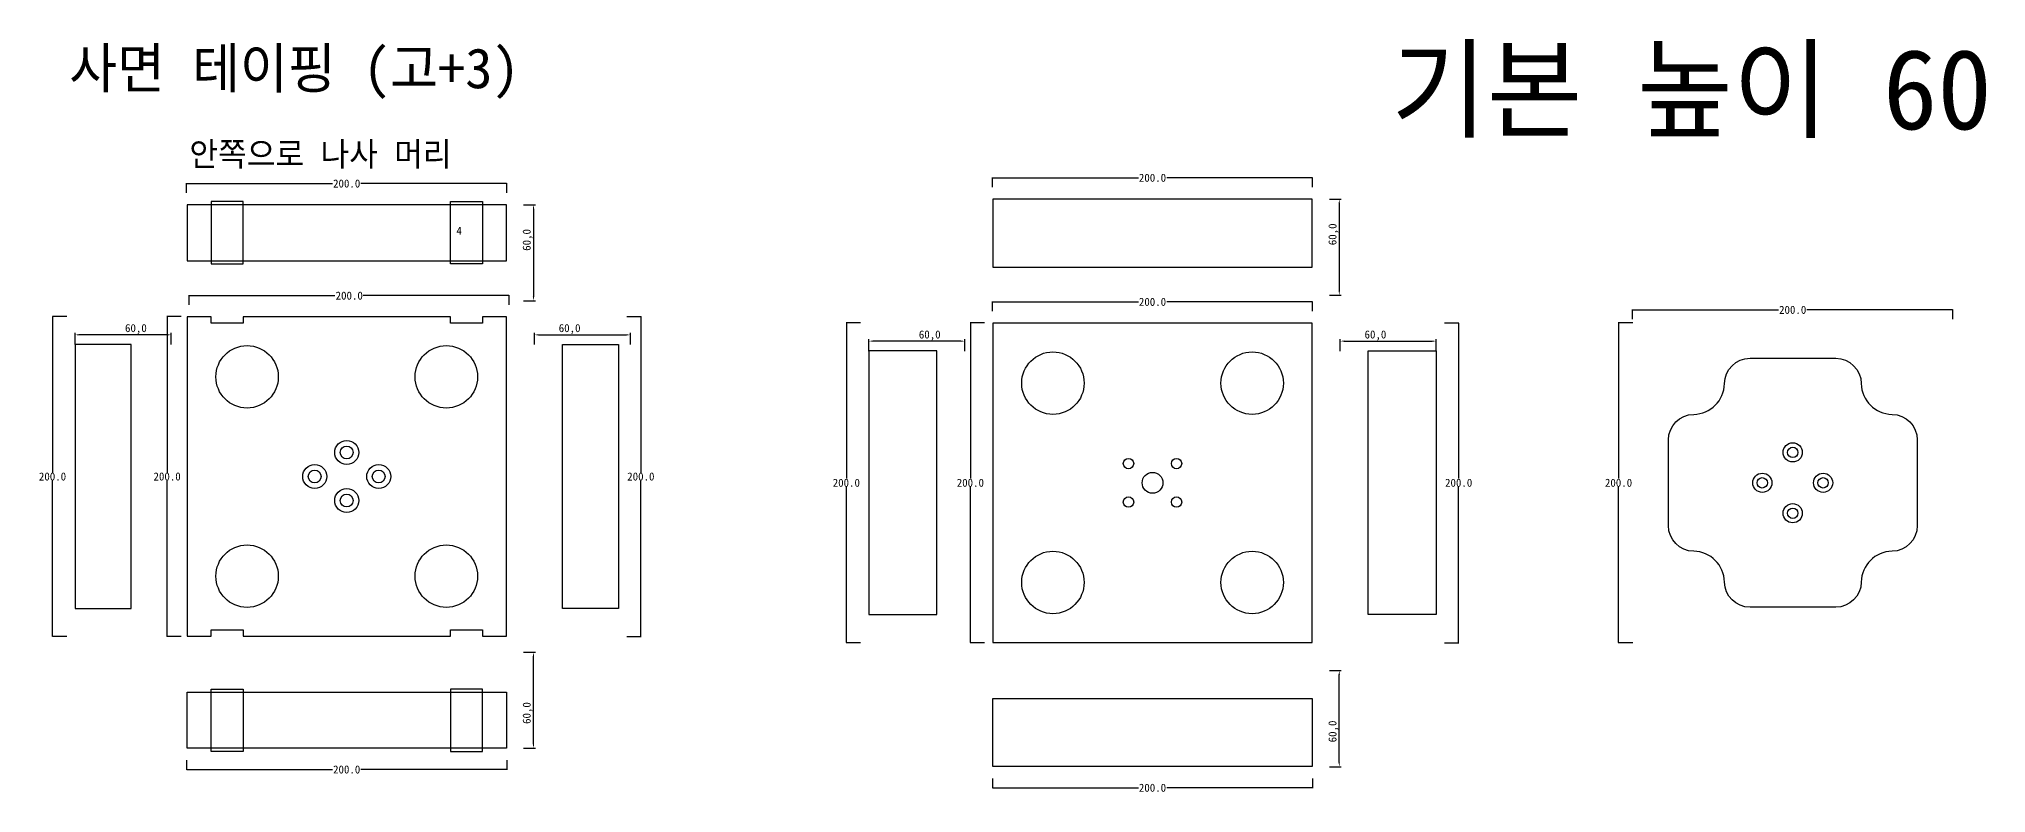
# Model space of a CAD drawing. Header units: millimetres. Extents: x 422 to 2961, y 307 to 808.
# Drawn here: x 422 to 1638, y 307 to 778 of the extents above; entities that cross this region are included whole.
import ezdxf

# ---------------------------------------------------------------- set-up
doc = ezdxf.new("R2010")
doc.units = ezdxf.units.MM
for name, color, linetype in [('TEXT', 7, 'Continuous'), ('볼트 구멍', 7, 'Continuous'), ('치구', 7, 'Continuous'), ('치수', 7, 'Continuous')]:
    doc.layers.add(name, color=color, linetype=linetype)
doc.dimstyles.new('ISO-25', dxfattribs={"dimtxt": 2.5, "dimasz": 2.5, "dimexe": 1.25, "dimexo": 0.625, "dimtad": 1, "dimtxsty": 'Standard', "dimcen": 2.5, "dimadec": 0, "dimazin": 0, "dimtfac": 1, "dimtmove": 0, "dimatfit": 3, "dimfxl": 0, "dimarcsym": 0})
doc.dimstyles.get("Standard").update_dxf_attribs({"dimtxt": 7, "dimasz": 0.18, "dimexe": 0.18, "dimexo": 0.0625, "dimgap": 0.09, "dimtad": 0, "dimtih": 1, "dimtoh": 1, "dimdec": 1, "dimzin": 0, "dimdsep": 46, "dimtxsty": 'Standard', "dimcen": 0.09, "dimadec": 0, "dimazin": 0, "dimtfac": 1, "dimtdec": 1, "dimtofl": 0, "dimtmove": 0, "dimatfit": 3, "dimfxl": 0, "dimtolj": 1, "dimtzin": 0, "dimarcsym": 0})

# ---------------------------------------------------------------- blocks, each defined once
blk = doc.blocks.new('*D26')
at = {"layer": 'Defpoints', "color": 0}
for p in [(438.9, 604.3), (430, 404.3), (438.9, 404.3)]:
    blk.add_point(p, dxfattribs=at)
at = {"layer": '치수', "color": 0, "lineweight": -2}
for p, q in [((438.9, 604.3), (429.9, 604.3)), ((430, 604.2), (430, 506.9)), ((430, 404.5), (430, 501.7)), ((438.9, 404.3), (429.9, 404.3))]:
    blk.add_line(p, q, dxfattribs=at)
at = {"layer": '치수', "color": 0}
for points in [[(430, 604.2), (430.1, 604.2), (430, 604.3)], [(430, 404.5), (430.1, 404.5), (430, 404.3)]]:
    blk.add_solid(points, dxfattribs=at)
at = {"layer": '치수', "color": 0, "insert": (430, 504.3), "char_height": 5, "attachment_point": 5}
blk.add_mtext('\\A1;200.0', dxfattribs=at)
blk = doc.blocks.new('*D27')
at = {"layer": 'Defpoints', "color": 0}
for p in [(444.1, 592.8), (444.1, 586.1), (504.1, 586.1)]:
    blk.add_point(p, dxfattribs=at)
at = {"layer": '치수', "color": 0, "lineweight": -2}
for p, q in [((444.1, 586.7), (444.1, 594.1)), ((501.6, 592.8), (446.6, 592.8)), ((504.1, 586.7), (504.1, 594.1))]:
    blk.add_line(p, q, dxfattribs=at)
at = {"layer": '치수', "color": 0}
for points in [[(446.6, 593.3), (446.6, 592.4), (444.1, 592.8)], [(501.6, 593.3), (501.6, 592.4), (504.1, 592.8)]]:
    blk.add_solid(points, dxfattribs=at)
at = {"layer": '치수', "color": 0, "insert": (482.1, 596.4), "char_height": 5, "attachment_point": 5}
blk.add_mtext('60,0', dxfattribs=at)
blk = doc.blocks.new('*D28')
at = {"layer": 'Defpoints', "color": 0}
for p in [(510.5, 604.3), (501.6, 404.3), (510.5, 404.3)]:
    blk.add_point(p, dxfattribs=at)
at = {"layer": '치수', "color": 0, "lineweight": -2}
for p, q in [((510.4, 604.3), (501.4, 604.3)), ((501.6, 604.2), (501.6, 506.9)), ((501.6, 404.5), (501.6, 501.7)), ((510.4, 404.3), (501.4, 404.3))]:
    blk.add_line(p, q, dxfattribs=at)
at = {"layer": '치수', "color": 0}
for points in [[(501.5, 604.2), (501.6, 604.2), (501.6, 604.3)], [(501.5, 404.5), (501.6, 404.5), (501.6, 404.3)]]:
    blk.add_solid(points, dxfattribs=at)
at = {"layer": '치수', "color": 0, "insert": (501.6, 504.3), "char_height": 5, "attachment_point": 5}
blk.add_mtext('\\A1;200.0', dxfattribs=at)
blk = doc.blocks.new('*D29')
at = {"layer": 'Defpoints', "color": 0}
for p in [(515.4, 611.4), (715.4, 617.3), (715.4, 611.4)]:
    blk.add_point(p, dxfattribs=at)
at = {"layer": '치수', "color": 0, "lineweight": -2}
for p, q in [((515.4, 611.5), (515.4, 617.5)), ((515.5, 617.3), (606.5, 617.3)), ((715.2, 617.3), (624.2, 617.3)), ((715.4, 611.5), (715.4, 617.5))]:
    blk.add_line(p, q, dxfattribs=at)
at = {"layer": '치수', "color": 0}
for points in [[(515.5, 617.4), (515.5, 617.3), (515.4, 617.3)], [(715.2, 617.4), (715.2, 617.3), (715.4, 617.3)]]:
    blk.add_solid(points, dxfattribs=at)
at = {"layer": '치수', "color": 0, "insert": (615.4, 617.3), "char_height": 5, "attachment_point": 5}
blk.add_mtext('\\A1;200.0', dxfattribs=at)
blk = doc.blocks.new('*D30')
at = {"layer": 'Defpoints', "color": 0}
for p in [(513.8, 681.4), (713.8, 687.3), (713.8, 681.4)]:
    blk.add_point(p, dxfattribs=at)
at = {"layer": '치수', "color": 0, "lineweight": -2}
for p, q in [((513.8, 681.5), (513.8, 687.5)), ((514, 687.3), (605, 687.3)), ((713.7, 687.3), (622.7, 687.3)), ((713.8, 681.5), (713.8, 687.5))]:
    blk.add_line(p, q, dxfattribs=at)
at = {"layer": '치수', "color": 0}
for points in [[(514, 687.4), (514, 687.3), (513.8, 687.3)], [(713.7, 687.4), (713.7, 687.3), (713.8, 687.3)]]:
    blk.add_solid(points, dxfattribs=at)
at = {"layer": '치수', "color": 0, "insert": (613.8, 687.3), "char_height": 5, "attachment_point": 5}
blk.add_mtext('\\A1;200.0', dxfattribs=at)
blk = doc.blocks.new('*D31')
at = {"layer": 'Defpoints', "color": 0}
for p in [(723.7, 674.1), (723.7, 614.1), (730.5, 614.1)]:
    blk.add_point(p, dxfattribs=at)
at = {"layer": '치수', "color": 0, "lineweight": -2}
for p, q in [((724.3, 674.1), (731.7, 674.1)), ((730.5, 671.6), (730.5, 616.6)), ((724.3, 614.1), (731.7, 614.1))]:
    blk.add_line(p, q, dxfattribs=at)
at = {"layer": '치수', "color": 0}
for points in [[(730.1, 671.6), (730.9, 671.6), (730.5, 674.1)], [(730.1, 616.6), (730.9, 616.6), (730.5, 614.1)]]:
    blk.add_solid(points, dxfattribs=at)
at = {"layer": '치수', "color": 0, "insert": (726.9, 652.1), "char_height": 5, "attachment_point": 5, "rotation": 90}
blk.add_mtext('60,0', dxfattribs=at)
blk = doc.blocks.new('*D32')
at = {"layer": 'Defpoints', "color": 0}
for p in [(731.1, 586), (791.1, 592.8), (791.1, 586)]:
    blk.add_point(p, dxfattribs=at)
at = {"layer": '치수', "color": 0, "lineweight": -2}
for p, q in [((731.1, 586.7), (731.1, 594.1)), ((733.6, 592.8), (788.6, 592.8)), ((791.1, 586.7), (791.1, 594.1))]:
    blk.add_line(p, q, dxfattribs=at)
at = {"layer": '치수', "color": 0}
for points in [[(733.6, 593.2), (733.6, 592.4), (731.1, 592.8)], [(788.6, 593.2), (788.6, 592.4), (791.1, 592.8)]]:
    blk.add_solid(points, dxfattribs=at)
at = {"layer": '치수', "color": 0, "insert": (753.1, 596.4), "char_height": 5, "attachment_point": 5}
blk.add_mtext('60,0', dxfattribs=at)
blk = doc.blocks.new('*D33')
at = {"layer": 'Defpoints', "color": 0}
for p in [(788.7, 604.3), (788.7, 404.3), (797.6, 404.3)]:
    blk.add_point(p, dxfattribs=at)
at = {"layer": '치수', "color": 0, "lineweight": -2}
for p, q in [((788.8, 604.3), (797.8, 604.3)), ((797.6, 604.2), (797.6, 506.9)), ((797.6, 404.5), (797.6, 501.7)), ((788.8, 404.3), (797.8, 404.3))]:
    blk.add_line(p, q, dxfattribs=at)
at = {"layer": '치수', "color": 0}
for points in [[(797.6, 604.2), (797.7, 604.2), (797.6, 604.3)], [(797.6, 404.5), (797.7, 404.5), (797.6, 404.3)]]:
    blk.add_solid(points, dxfattribs=at)
at = {"layer": '치수', "color": 0, "insert": (797.6, 504.3), "char_height": 5, "attachment_point": 5}
blk.add_mtext('\\A1;200.0', dxfattribs=at)
blk = doc.blocks.new('*D34')
at = {"layer": 'Defpoints', "color": 0}
for p in [(513.8, 327.2), (713.8, 327.2), (713.8, 321.3)]:
    blk.add_point(p, dxfattribs=at)
at = {"layer": '치수', "color": 0, "lineweight": -2}
for p, q in [((513.8, 327.2), (513.8, 321.2)), ((514, 321.3), (605, 321.3)), ((713.7, 321.3), (622.7, 321.3)), ((713.8, 327.2), (713.8, 321.2))]:
    blk.add_line(p, q, dxfattribs=at)
at = {"layer": '치수', "color": 0}
for points in [[(514, 321.4), (514, 321.3), (513.8, 321.3)], [(713.7, 321.4), (713.7, 321.3), (713.8, 321.3)]]:
    blk.add_solid(points, dxfattribs=at)
at = {"layer": '치수', "color": 0, "insert": (613.8, 321.3), "char_height": 5, "attachment_point": 5}
blk.add_mtext('\\A1;200.0', dxfattribs=at)
blk = doc.blocks.new('*D35')
at = {"layer": 'Defpoints', "color": 0}
for p in [(723.7, 394.6), (730.5, 394.6), (723.7, 334.6)]:
    blk.add_point(p, dxfattribs=at)
at = {"layer": '치수', "color": 0, "lineweight": -2}
for p, q in [((724.3, 394.6), (731.7, 394.6)), ((730.5, 337.1), (730.5, 392.1)), ((724.3, 334.6), (731.7, 334.6))]:
    blk.add_line(p, q, dxfattribs=at)
at = {"layer": '치수', "color": 0}
for points in [[(730.1, 392.1), (730.9, 392.1), (730.5, 394.6)], [(730.1, 337.1), (730.9, 337.1), (730.5, 334.6)]]:
    blk.add_solid(points, dxfattribs=at)
at = {"layer": '치수', "color": 0, "insert": (726.9, 356.6), "char_height": 5, "attachment_point": 5, "rotation": 90}
blk.add_mtext('60,0', dxfattribs=at)
blk = doc.blocks.new('*D63')
at = {"layer": 'Defpoints', "color": 0}
for p in [(1299.7, 600.4), (1299.7, 400.4), (1308.6, 400.4)]:
    blk.add_point(p, dxfattribs=at)
at = {"layer": '치수', "color": 0, "lineweight": -2}
for p, q in [((1299.8, 600.4), (1308.8, 600.4)), ((1308.6, 600.2), (1308.6, 503)), ((1308.6, 400.6), (1308.6, 497.8)), ((1299.8, 400.4), (1308.8, 400.4))]:
    blk.add_line(p, q, dxfattribs=at)
at = {"layer": '치수', "color": 0}
for points in [[(1308.6, 600.2), (1308.6, 600.2), (1308.6, 600.4)], [(1308.6, 400.6), (1308.6, 400.6), (1308.6, 400.4)]]:
    blk.add_solid(points, dxfattribs=at)
at = {"layer": '치수', "color": 0, "insert": (1308.6, 500.4), "char_height": 5, "attachment_point": 5}
blk.add_mtext('\\A1;200.0', dxfattribs=at)
blk = doc.blocks.new('*D64')
at = {"layer": 'Defpoints', "color": 0}
for p in [(1227.2, 383.1), (1234, 383.1), (1227.2, 323.1)]:
    blk.add_point(p, dxfattribs=at)
at = {"layer": '치수', "color": 0, "lineweight": -2}
for p, q in [((1227.8, 383.1), (1235.2, 383.1)), ((1234, 325.6), (1234, 380.6)), ((1227.8, 323.1), (1235.2, 323.1))]:
    blk.add_line(p, q, dxfattribs=at)
at = {"layer": '치수', "color": 0}
for points in [[(1233.6, 380.6), (1234.4, 380.6), (1234, 383.1)], [(1233.6, 325.6), (1234.4, 325.6), (1234, 323.1)]]:
    blk.add_solid(points, dxfattribs=at)
at = {"layer": '치수', "color": 0, "insert": (1230.4, 345.1), "char_height": 5, "attachment_point": 5, "rotation": 90}
blk.add_mtext('60,0', dxfattribs=at)
blk = doc.blocks.new('*D65')
at = {"layer": 'Defpoints', "color": 0}
for p in [(1017.3, 315.8), (1217.3, 315.8), (1217.3, 309.9)]:
    blk.add_point(p, dxfattribs=at)
at = {"layer": '치수', "color": 0, "lineweight": -2}
for p, q in [((1017.3, 315.7), (1017.3, 309.7)), ((1017.5, 309.9), (1108.5, 309.9)), ((1217.1, 309.9), (1126.2, 309.9)), ((1217.3, 315.7), (1217.3, 309.7))]:
    blk.add_line(p, q, dxfattribs=at)
at = {"layer": '치수', "color": 0}
for points in [[(1017.5, 309.9), (1017.5, 309.9), (1017.3, 309.9)], [(1217.1, 309.9), (1217.1, 309.9), (1217.3, 309.9)]]:
    blk.add_solid(points, dxfattribs=at)
at = {"layer": '치수', "color": 0, "insert": (1117.3, 309.9), "char_height": 5, "attachment_point": 5}
blk.add_mtext('\\A1;200.0', dxfattribs=at)
blk = doc.blocks.new('*D66')
at = {"layer": 'Defpoints', "color": 0}
for p in [(934.9, 600.4), (926, 400.4), (934.9, 400.4)]:
    blk.add_point(p, dxfattribs=at)
at = {"layer": '치수', "color": 0, "lineweight": -2}
for p, q in [((934.9, 600.4), (925.8, 600.4)), ((926, 600.2), (926, 503)), ((926, 400.6), (926, 497.8)), ((934.9, 400.4), (925.8, 400.4))]:
    blk.add_line(p, q, dxfattribs=at)
at = {"layer": '치수', "color": 0}
for points in [[(926, 600.2), (926, 600.2), (926, 600.4)], [(926, 400.6), (926, 400.6), (926, 400.4)]]:
    blk.add_solid(points, dxfattribs=at)
at = {"layer": '치수', "color": 0, "insert": (926, 500.4), "char_height": 5, "attachment_point": 5}
blk.add_mtext('\\A1;200.0', dxfattribs=at)
blk = doc.blocks.new('*D67')
at = {"layer": 'Defpoints', "color": 0}
for p in [(1012.4, 600.4), (1003.5, 400.4), (1012.4, 400.4)]:
    blk.add_point(p, dxfattribs=at)
at = {"layer": '치수', "color": 0, "lineweight": -2}
for p, q in [((1012.4, 600.4), (1003.3, 600.4)), ((1003.5, 600.2), (1003.5, 503)), ((1003.5, 400.6), (1003.5, 497.8)), ((1012.4, 400.4), (1003.3, 400.4))]:
    blk.add_line(p, q, dxfattribs=at)
at = {"layer": '치수', "color": 0}
for points in [[(1003.5, 600.2), (1003.5, 600.2), (1003.5, 600.4)], [(1003.5, 400.6), (1003.5, 400.6), (1003.5, 400.4)]]:
    blk.add_solid(points, dxfattribs=at)
at = {"layer": '치수', "color": 0, "insert": (1003.5, 500.4), "char_height": 5, "attachment_point": 5}
blk.add_mtext('\\A1;200.0', dxfattribs=at)
blk = doc.blocks.new('*D68')
at = {"layer": 'Defpoints', "color": 0}
for p in [(1017.3, 685), (1217.3, 690.9), (1217.3, 685)]:
    blk.add_point(p, dxfattribs=at)
at = {"layer": '치수', "color": 0, "lineweight": -2}
for p, q in [((1017.3, 685.1), (1017.3, 691.1)), ((1017.5, 690.9), (1108.5, 690.9)), ((1217.1, 690.9), (1126.2, 690.9)), ((1217.3, 685.1), (1217.3, 691.1))]:
    blk.add_line(p, q, dxfattribs=at)
at = {"layer": '치수', "color": 0}
for points in [[(1017.5, 690.9), (1017.5, 690.9), (1017.3, 690.9)], [(1217.1, 690.9), (1217.1, 690.9), (1217.3, 690.9)]]:
    blk.add_solid(points, dxfattribs=at)
at = {"layer": '치수', "color": 0, "insert": (1117.3, 690.9), "char_height": 5, "attachment_point": 5}
blk.add_mtext('\\A1;200.0', dxfattribs=at)
blk = doc.blocks.new('*D69')
at = {"layer": 'Defpoints', "color": 0}
for p in [(1217.3, 613.4), (1017.3, 607.5), (1217.3, 607.5)]:
    blk.add_point(p, dxfattribs=at)
at = {"layer": '치수', "color": 0, "lineweight": -2}
for p, q in [((1017.3, 607.6), (1017.3, 613.6)), ((1017.5, 613.4), (1108.5, 613.4)), ((1217.1, 613.4), (1126.2, 613.4)), ((1217.3, 607.6), (1217.3, 613.6))]:
    blk.add_line(p, q, dxfattribs=at)
at = {"layer": '치수', "color": 0}
for points in [[(1017.5, 613.4), (1017.5, 613.4), (1017.3, 613.4)], [(1217.1, 613.4), (1217.1, 613.4), (1217.3, 613.4)]]:
    blk.add_solid(points, dxfattribs=at)
at = {"layer": '치수', "color": 0, "insert": (1117.3, 613.4), "char_height": 5, "attachment_point": 5}
blk.add_mtext('\\A1;200.0', dxfattribs=at)
blk = doc.blocks.new('*D70')
at = {"layer": 'Defpoints', "color": 0}
for p in [(940.1, 588.9), (940.1, 582.1), (1000.1, 582.1)]:
    blk.add_point(p, dxfattribs=at)
at = {"layer": '치수', "color": 0, "lineweight": -2}
for p, q in [((940.1, 582.7), (940.1, 590.1)), ((997.6, 588.9), (942.6, 588.9)), ((1000.1, 582.7), (1000.1, 590.1))]:
    blk.add_line(p, q, dxfattribs=at)
at = {"layer": '치수', "color": 0}
for points in [[(942.6, 589.3), (942.6, 588.5), (940.1, 588.9)], [(997.6, 589.3), (997.6, 588.5), (1000.1, 588.9)]]:
    blk.add_solid(points, dxfattribs=at)
at = {"layer": '치수', "color": 0, "insert": (978.1, 592.4), "char_height": 5, "attachment_point": 5}
blk.add_mtext('60,0', dxfattribs=at)
blk = doc.blocks.new('*D71')
at = {"layer": 'Defpoints', "color": 0}
for p in [(1294.6, 588.9), (1234.6, 582.1), (1294.6, 582.1)]:
    blk.add_point(p, dxfattribs=at)
at = {"layer": '치수', "color": 0, "lineweight": -2}
for p, q in [((1234.6, 582.7), (1234.6, 590.1)), ((1237.1, 588.9), (1292.1, 588.9)), ((1294.6, 582.7), (1294.6, 590.1))]:
    blk.add_line(p, q, dxfattribs=at)
at = {"layer": '치수', "color": 0}
for points in [[(1237.1, 589.3), (1237.1, 588.5), (1234.6, 588.9)], [(1292.1, 589.3), (1292.1, 588.5), (1294.6, 588.9)]]:
    blk.add_solid(points, dxfattribs=at)
at = {"layer": '치수', "color": 0, "insert": (1256.6, 592.4), "char_height": 5, "attachment_point": 5}
blk.add_mtext('60,0', dxfattribs=at)
blk = doc.blocks.new('*D72')
at = {"layer": 'Defpoints', "color": 0}
for p in [(1227.2, 677.6), (1227.2, 617.6), (1234, 617.6)]:
    blk.add_point(p, dxfattribs=at)
at = {"layer": '치수', "color": 0, "lineweight": -2}
for p, q in [((1227.8, 677.6), (1235.2, 677.6)), ((1234, 675.1), (1234, 620.1)), ((1227.8, 617.6), (1235.2, 617.6))]:
    blk.add_line(p, q, dxfattribs=at)
at = {"layer": '치수', "color": 0}
for points in [[(1233.6, 675.1), (1234.4, 675.1), (1234, 677.6)], [(1233.6, 620.1), (1234.4, 620.1), (1234, 617.6)]]:
    blk.add_solid(points, dxfattribs=at)
at = {"layer": '치수', "color": 0, "insert": (1230.4, 655.6), "char_height": 5, "attachment_point": 5, "rotation": 90}
blk.add_mtext('60,0', dxfattribs=at)
blk = doc.blocks.new('*D75')
at = {"layer": 'Defpoints', "color": 0}
for p in [(1417.4, 600.4), (1408.5, 400.4), (1417.4, 400.4)]:
    blk.add_point(p, dxfattribs=at)
at = {"layer": '치수', "color": 0, "lineweight": -2}
for p, q in [((1417.4, 600.4), (1408.3, 600.4)), ((1408.5, 600.2), (1408.5, 503)), ((1408.5, 400.6), (1408.5, 497.8)), ((1417.4, 400.4), (1408.3, 400.4))]:
    blk.add_line(p, q, dxfattribs=at)
at = {"layer": '치수', "color": 0}
for points in [[(1408.5, 600.2), (1408.5, 600.2), (1408.5, 600.4)], [(1408.5, 400.6), (1408.5, 400.6), (1408.5, 400.4)]]:
    blk.add_solid(points, dxfattribs=at)
at = {"layer": '치수', "color": 0, "insert": (1408.5, 500.4), "char_height": 5, "attachment_point": 5}
blk.add_mtext('\\A1;200.0', dxfattribs=at)
blk = doc.blocks.new('*D76')
at = {"layer": 'Defpoints', "color": 0}
for p in [(1617.3, 608.4), (1417.3, 602.5), (1617.3, 602.5)]:
    blk.add_point(p, dxfattribs=at)
at = {"layer": '치수', "color": 0, "lineweight": -2}
for p, q in [((1417.3, 602.6), (1417.3, 608.6)), ((1417.5, 608.4), (1508.5, 608.4)), ((1617.1, 608.4), (1526.2, 608.4)), ((1617.3, 602.6), (1617.3, 608.6))]:
    blk.add_line(p, q, dxfattribs=at)
at = {"layer": '치수', "color": 0}
for points in [[(1417.5, 608.4), (1417.5, 608.4), (1417.3, 608.4)], [(1617.1, 608.4), (1617.1, 608.4), (1617.3, 608.4)]]:
    blk.add_solid(points, dxfattribs=at)
at = {"layer": '치수', "color": 0, "insert": (1517.3, 608.4), "char_height": 5, "attachment_point": 5}
blk.add_mtext('\\A1;200.0', dxfattribs=at)

msp = doc.modelspace()

# ---------------------------------------------------------------- linework, layer by layer
at = {"layer": '볼트 구멍', "color": 2}
for centre in [(613.83, 519.34), (593.83, 504.34), (633.83, 504.34), (613.83, 489.34)]:
    msp.add_circle(centre, 7.5, dxfattribs=at)
at = {"layer": '볼트 구멍', "color": 3}
for centre, radius in [((613.83, 519.34), 4), ((1102.32, 512.4), 3.25), ((1132.32, 512.4), 3.25), ((1517.32, 519.4), 3.25), ((593.83, 504.34), 4), ((633.83, 504.34), 4), ((1117.32, 500.4), 6.5), ((1498.32, 500.4), 3.25), ((1536.32, 500.4), 3.25), ((613.83, 489.34), 4), ((1102.32, 488.4), 3.25), ((1132.32, 488.4), 3.25), ((1517.32, 481.4), 3.25)]:
    msp.add_circle(centre, radius, dxfattribs=at)
at = {"layer": '볼트 구멍', "color": 6}
for centre in [(1517.32, 519.4), (1498.32, 500.4), (1536.32, 500.4), (1517.32, 481.4)]:
    msp.add_circle(centre, 6, dxfattribs=at)
at = {"layer": '치구'}
for points in [[(514.08, 639.09), (713.58, 639.09), (713.58, 674.09), (514.08, 674.09)], [(1217.07, 635.15), (1217.07, 677.65), (1017.57, 677.65), (1017.57, 635.15)], [(514.08, 404.59), (529.08, 404.59), (529.08, 408.59), (549.08, 408.59), (549.08, 404.59), (678.58, 404.59), (678.58, 408.59), (698.58, 408.59), (698.58, 404.59), (713.58, 404.59), (713.58, 604.09), (698.58, 604.09), (698.58, 600.09), (678.58, 600.09), (678.58, 604.09), (549.08, 604.09), (549.08, 600.09), (529.08, 600.09), (529.08, 604.09), (514.08, 604.09)], [(1017.57, 600.15), (1017.57, 400.65), (1217.07, 400.65), (1217.07, 600.15)], [(479.08, 586.69), (444.08, 586.69), (444.08, 421.99), (479.08, 421.99)], [(748.58, 586.69), (783.58, 586.69), (783.58, 421.99), (748.58, 421.99)], [(982.57, 582.75), (940.07, 582.75), (940.07, 418.05), (982.57, 418.05)], [(1252.07, 582.75), (1294.57, 582.75), (1294.57, 418.05), (1252.07, 418.05)], [(514.08, 369.59), (713.58, 369.59), (713.58, 334.59), (514.08, 334.59)], [(1217.07, 365.65), (1217.07, 323.15), (1017.57, 323.15), (1017.57, 365.65)]]:
    msp.add_lwpolyline(points, close=True, dxfattribs=at)
at = {"layer": '치구', "color": 1}
for points in [[(529.08, 637.09), (549.08, 637.09), (549.08, 676.08), (529.08, 676.08)], [(698.58, 637.09), (678.58, 637.09), (678.58, 676.08), (698.58, 676.08)], [(529.08, 371.59), (549.08, 371.59), (549.08, 332.59), (529.08, 332.59)], [(698.58, 371.59), (678.58, 371.59), (678.58, 332.59), (698.58, 332.59)]]:
    msp.add_lwpolyline(points, close=True, dxfattribs=at)
at = {"layer": '치구'}
msp.add_lwpolyline([(1474.66, 562.37, -0.4100942), (1490.66, 578.15), (1544.17, 578.15, -0.4100942), (1560.17, 562.37, 0.4059866), (1579.39, 543.15, -0.4100942), (1595.17, 527.15), (1595.17, 473.64, -0.4100942), (1579.39, 457.64, 0.4059866), (1560.17, 438.42, -0.4100942), (1544.17, 422.65), (1490.66, 422.65, -0.4100942), (1474.66, 438.42, 0.4059866), (1455.44, 457.64, -0.4100942), (1439.67, 473.64), (1439.67, 527.15, -0.4100942), (1455.44, 543.15, 0.4059866)], format="xyb", close=True, dxfattribs=at)
for centre in [(551.58, 566.59), (676.08, 566.59), (1055.07, 562.65), (1179.57, 562.65), (551.58, 442.09), (676.08, 442.09), (1055.07, 438.15), (1179.57, 438.15)]:
    msp.add_circle(centre, 19.5, dxfattribs=at)

# ---------------------------------------------------------------- texts
at = {"layer": 'TEXT', "linetype": 'Continuous'}
msp.add_text('사면 테이핑 (고+3)', height=25, dxfattribs=at).set_placement((440.43, 746.85))
at = {"layer": 'TEXT'}
msp.add_text('기본 높이 60', height=50, dxfattribs=at).set_placement((1266.48, 721.23))
at = {"layer": 'TEXT', "color": 1}
for s, height, p in [('안쪽으로 나사 머리', 15, (515.48, 698.26)), ('4', 5, (682.39, 655.39))]:
    msp.add_text(s, height=height, dxfattribs=at).set_placement(p)

# ---------------------------------------------------------------- dimensions: what is measured, and where the dimension line sits
at = {"layer": '치수', "color": 4}
for base, p1, p2, picture, middle in [((1217.32, 690.89), (1017.32, 685), (1217.32, 685), '*D68', (1117.32, 690.89)), ((713.83, 687.33), (513.83, 681.44), (713.83, 681.44), '*D30', (613.83, 687.33)), ((715.36, 617.33), (515.36, 611.44), (715.36, 611.44), '*D29', (615.36, 617.33)), ((1217.32, 613.39), (1017.32, 607.5), (1217.32, 607.5), '*D69', (1117.32, 613.39)), ((1617.32, 608.39), (1417.32, 602.5), (1617.32, 602.5), '*D76', (1517.32, 608.39)), ((713.83, 321.35), (513.83, 327.23), (713.83, 327.23), '*D34', (613.83, 321.35)), ((1217.32, 309.91), (1017.32, 315.79), (1217.32, 315.79), '*D65', (1117.32, 309.91))]:
    dim = msp.add_linear_dim(base=base, p1=p1, p2=p2, dimstyle='Standard', override={"dimtxt": 5}, dxfattribs=at)
    dim.commit()
    dim.dimension.update_dxf_attribs({"geometry": picture, "text_midpoint": middle})
for base, p1, p2, angle, picture, middle in [((730.48, 614.09), (723.71, 674.09), (723.71, 614.09), 270, '*D31', (730.48, 652.09)), ((1233.97, 617.65), (1227.19, 677.65), (1227.19, 617.65), 270, '*D72', (1233.97, 655.65)), ((444.08, 592.84), (504.08, 586.06), (444.08, 586.06), 180, '*D27', (482.08, 592.84)), ((940.07, 588.87), (1000.07, 582.1), (940.07, 582.1), 180, '*D70', (978.07, 588.87)), ((730.48, 394.59), (723.71, 334.59), (723.71, 394.59), 90, '*D35', (730.48, 356.59)), ((1233.97, 383.15), (1227.19, 323.15), (1227.19, 383.15), 90, '*D64', (1233.97, 345.15))]:
    dim = msp.add_linear_dim(base=base, p1=p1, p2=p2, angle=angle, dimstyle='ISO-25', override={"dimtxt": 5, "dimdec": 1, "dimzin": 0, "dimtdec": 1}, dxfattribs=at)
    dim.commit()
    dim.dimension.update_dxf_attribs({"geometry": picture, "text_midpoint": middle, "dimtype": 160})
for base, p1, p2, picture, middle in [((430.04, 404.34), (438.94, 604.34), (438.94, 404.34), '*D26', (430.04, 504.34)), ((501.56, 404.34), (510.47, 604.34), (510.47, 404.34), '*D28', (501.56, 504.34)), ((797.63, 404.34), (788.72, 604.34), (788.72, 404.34), '*D33', (797.63, 504.34)), ((926.02, 400.4), (934.92, 600.4), (934.92, 400.4), '*D66', (926.02, 500.4)), ((1003.52, 400.4), (1012.42, 600.4), (1012.42, 400.4), '*D67', (1003.52, 500.4)), ((1308.61, 400.4), (1299.71, 600.4), (1299.71, 400.4), '*D63', (1308.61, 500.4)), ((1408.52, 400.4), (1417.42, 600.4), (1417.42, 400.4), '*D75', (1408.52, 500.4))]:
    dim = msp.add_linear_dim(base=base, p1=p1, p2=p2, angle=90, dimstyle='Standard', override={"dimtxt": 5}, dxfattribs=at)
    dim.commit()
    dim.dimension.update_dxf_attribs({"geometry": picture, "text_midpoint": middle})
for base, p1, p2, picture, middle in [((791.08, 592.81), (731.08, 586.04), (791.08, 586.04), '*D32', (753.08, 592.81)), ((1294.57, 588.87), (1234.57, 582.1), (1294.57, 582.1), '*D71', (1256.57, 588.87))]:
    dim = msp.add_linear_dim(base=base, p1=p1, p2=p2, dimstyle='ISO-25', override={"dimtxt": 5, "dimdec": 1, "dimzin": 0, "dimtdec": 1}, dxfattribs=at)
    dim.commit()
    dim.dimension.update_dxf_attribs({"geometry": picture, "text_midpoint": middle, "dimtype": 160})

doc.saveas('drawing.dxf')
